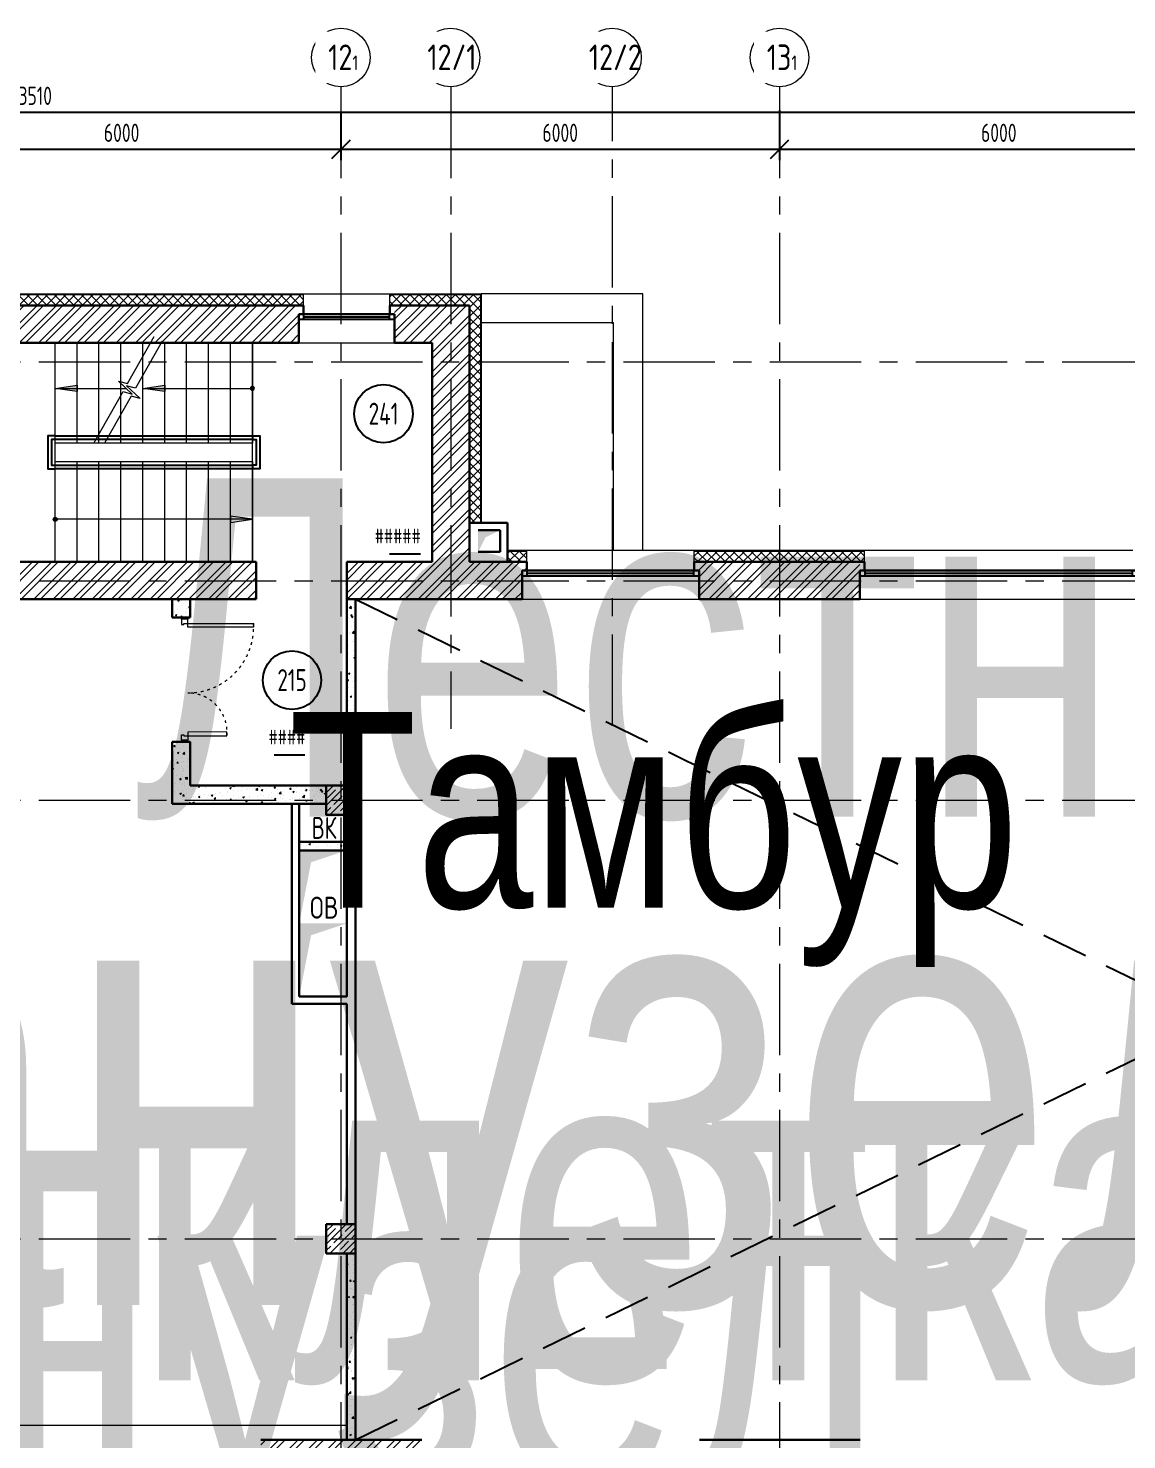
# Model space of a CAD drawing. Header units: millimetres. Extents: x -13407 to 158044, y -108832 to 109387.
# Drawn here: x 25293 to 40321, y 60537 to 79850 of the extents above; entities that cross this region are included whole.
import ezdxf
from ezdxf.enums import TextEntityAlignment as Align

# ---------------------------------------------------------------- set-up
doc = ezdxf.new("R2018")
doc.units = ezdxf.units.MM
for name, pattern in [('ACAD_ISO03W100', [30, 12, -18]), ('CENTER', [2, 1.25, -0.25, 0.25, -0.25]), ('DASHED', [19.05, 12.7, -6.35])]:
    doc.linetypes.add(name, pattern=pattern)
doc.layers.get('Defpoints').update_dxf_attribs({"color": 6})
for name, color, linetype, lineweight in [('АР_Двери', 5, 'Continuous', 18), ('АР_Колонны', 5, 'Continuous', 30), ('АР_Колонны Штрих', 250, 'Continuous', 5), ('АР_Лестницы', 250, 'Continuous', 15), ('АР_Лестницы ограждение', 94, 'Continuous', 25), ('АР_Маркер экспликации', 239, 'Continuous', 13), ('АР_Навесной фасад', 5, 'Continuous', 5), ('АР_Номер помещения', 1, 'Continuous', 25), ('АР_Окна', 4, 'Continuous', 0), ('АР_Окна БЛОК', 250, 'Continuous', 13), ('АР_Оси', 193, 'Continuous', 9), ('АР_Оси размеры', 164, 'Continuous', 9), ('АР_Перегородки газоблок', 165, 'Continuous', 30), ('АР_Перегородки газоблок_Штрих', 165, 'Continuous', 5), ('АР_Подоконники', 163, 'Continuous', 9), ('АР_Помещения_площадь', 19, 'Continuous', 9), ('АР_Сущ Несущая стена', 202, 'Continuous', 30), ('АР_тонкая линия', 250, 'Continuous', 0), ('АР_Утеплитель', 250, 'Continuous', 9), ('АР_Штриховка кирпич', 250, 'Continuous', 9), ('Спринклеры', 7, 'Continuous', 18)]:
    doc.layers.add(name, color=color, linetype=linetype, lineweight=lineweight)
doc.layers.add('АР_Названия помещений', color=124, linetype='Continuous', lineweight=5, plot=False)
doc.layers.add('АР_новое окно', color=160, linetype='Continuous')
doc.layers.add('АР_Отверстия', color=251, linetype='Continuous')
doc.styles.add('ICOCPEUR', font='isocpeur.ttf')
doc.styles.add('ISOCPEUR', font='isocpeur.ttf', dxfattribs={"width": 0.7})
doc.styles.get("Standard").update_dxf_attribs({"font": 'arial.ttf'})
doc.styles.add('ГОСТ 2.304', font='isocpeur.ttf', dxfattribs={"width": 0.7})
doc.dimstyles.new('СПДС', dxfattribs={"dimscale": 100, "dimtxt": 2.5, "dimasz": 2.5, "dimexe": 1.5, "dimexo": 0, "dimgap": 1, "dimtad": 1, "dimdec": 0, "dimrnd": 1, "dimtxsty": 'ГОСТ 2.304', "dimblk": 'OBLIQUE', "dimcen": 2.5, "dimdle": 1.5, "dimadec": 0, "dimazin": 2, "dimtfac": 0.75, "dimtdec": 0, "dimtmove": 1, "dimatfit": 3, "dimfxl": 1, "dimtolj": 1, "dimarcsym": 1})
pattern_1 = [(50, (76865.7, -55313.48), (215.17805, -18.82564), [22.5, -247.5]), (355, (76865.7, -55313.48), (-41.6254, 225.65764), [18, -198]), (100.45144, (76883.63, -55315.05), (173.55265, 206.832), [19.12206, -210.34263]), (46.1842, (76865.7, -55253.48), (320.1724, -49.6558), [33.75, -371.25]), (96.63564, (76892.38, -55257.62), (280.3986, 292.2356), [28.6831, -315.5141]), (351.18416, (76865.7, -55253.5), (280.3986, 292.2356), [27, -297]), (21, (76895.7, -55268.48), (179.07212, -120.78567), [22.5, -247.5]), (326, (76895.7, -55268.48), (72.9946, 217.545), [18, -198]), (71.45144, (76910.62, -55278.55), (252.0667, 96.75935), [19.12206, -210.34263]), (37.5, (76865.7, -55313.48), (3.647957, 99.868156), [0, -195.6, 0, -201, 0, -198.75]), (7.5, (76865.7, -55313.48), (78.92086, 118.32351), [0, -114.6, 0, -191.1, 0, -75.75]), (327.5, (76798.8, -55313.48), (160.14673, -6.76646), [0, -75, 0, -234, 0, -310.5]), (317.5, (76768.8, -55313.48), (174.95585, 30.0315), [0, -97.5, 0, -155.4, 0, -220.5])]
pattern_2 = [(45, (-951809.71, 109113.38), (-132.58252, 132.58252), []), (45, (-951721.32, 109113.38), (-132.58252, 132.58252), [])]

# ---------------------------------------------------------------- blocks, each defined once
blk = doc.blocks.new('*U254')
h = blk.add_hatch(color=256)
h.dxf.hatch_style = 1
edge = h.paths.add_edge_path()
edge.add_arc((0, 0), 27.6, 359.64, 719.64)
h = blk.add_hatch(color=256)
h.dxf.hatch_style = 1
h.paths.add_polyline_path([(1200, -44), (1200, 44), (1500, 0)])
blk.add_line((1500, 0), (0, 0))
blk.add_lwpolyline([(1200, 44), (1200, -44), (1500, 0), (1200, 44)])
blk.add_circle((0, 0), 27.6)
blk = doc.blocks.new('*U255')
h = blk.add_hatch(color=256)
h.dxf.hatch_style = 1
edge = h.paths.add_edge_path()
edge.add_arc((0, 0), 27.6, 359.64, 719.64)
h = blk.add_hatch(color=256)
h.dxf.hatch_style = 1
h.paths.add_polyline_path([(2398, -44), (2398, 44), (2698, 0)])
blk.add_line((2698, 0), (0, 0))
blk.add_lwpolyline([(2398, 44), (2398, -44), (2698, 0), (2398, 44)])
blk.add_circle((0, 0), 27.6)
blk = doc.blocks.new('*U11')
at = {"layer": 'АР_новое окно', "lineweight": 20}
for p, q in [((0, 3800), (-70, 3800)), ((0, 0), (-70, 0))]:
    blk.add_line(p, q, dxfattribs=at)
at = {"layer": 'АР_новое окно'}
for p, q in [((-70, 3800), (-70, 0)), ((-70, 0), (-70, 3800)), ((0, 3730), (-70, 3730)), ((-35, 3730), (-35, 70)), ((0, 3800), (0, 0)), ((0, 70), (-70, 70))]:
    blk.add_line(p, q, dxfattribs=at)
blk = doc.blocks.new('*U172')
at = {"layer": 'АР_новое окно', "lineweight": 20}
for p, q in [((0, 2420), (-70, 2420)), ((0, 0), (-70, 0))]:
    blk.add_line(p, q, dxfattribs=at)
at = {"layer": 'АР_новое окно'}
for p, q in [((-70, 2420), (-70, 0)), ((-70, 0), (-70, 2420)), ((0, 2350), (-70, 2350)), ((-35, 2350), (-35, 70)), ((0, 2420), (0, 0)), ((0, 70), (-70, 70))]:
    blk.add_line(p, q, dxfattribs=at)
blk = doc.blocks.new('*U174')
at = {"layer": 'АР_новое окно', "lineweight": 20}
for p, q in [((0, 1310), (-70, 1310)), ((0, 0), (-70, 0))]:
    blk.add_line(p, q, dxfattribs=at)
at = {"layer": 'АР_новое окно'}
for p, q in [((-70, 1310), (-70, 0)), ((-70, 0), (-70, 1310)), ((0, 1240), (-70, 1240)), ((-35, 1240), (-35, 70)), ((0, 1310), (0, 0)), ((0, 70), (-70, 70))]:
    blk.add_line(p, q, dxfattribs=at)
blk = doc.blocks.new('_Oblique')
at = {"color": 0, "linetype": 'ByBlock', "lineweight": -2}
blk.add_line((-0.5, -0.5), (0.5, 0.5), dxfattribs=at)
blk = doc.blocks.new('*D289')
at = {"layer": 'Defpoints', "color": 0, "ltscale": 100, "transparency": 16777216}
for p in [(29570, 78687), (23570, 78567), (29570, 78194)]:
    blk.add_point(p, dxfattribs=at)
at = {"layer": 'АР_Оси размеры', "color": 0, "lineweight": -2, "ltscale": 100, "transparency": 16777216}
for p, q in [((29570, 78687), (29570, 78044)), ((23570, 78567), (23570, 78044)), ((23420, 78194), (29720, 78194))]:
    blk.add_line(p, q, dxfattribs=at)
at = {"layer": 'АР_Оси размеры', "color": 0, "lineweight": -2, "ltscale": 100, "transparency": 16777216, "xscale": 250, "yscale": 250, "zscale": 250, "rotation": 180}
blk.add_blockref('_Oblique', (23570, 78194), dxfattribs=at)
at = {"layer": 'АР_Оси размеры', "color": 0, "lineweight": -2, "ltscale": 100, "transparency": 16777216, "xscale": 250, "yscale": 250, "zscale": 250}
blk.add_blockref('_Oblique', (29570, 78194), dxfattribs=at)
at = {"layer": 'АР_Оси размеры', "color": 0, "ltscale": 100, "transparency": 16777216, "insert": (26570, 78419), "char_height": 250, "attachment_point": 5, "style": 'ГОСТ 2.304'}
blk.add_mtext('\\A1;6000', dxfattribs=at)
blk = doc.blocks.new('*D290')
at = {"layer": 'Defpoints', "color": 0, "ltscale": 100, "transparency": 16777216}
for p in [(29570, 78655), (35570, 78730), (35570, 78194)]:
    blk.add_point(p, dxfattribs=at)
at = {"layer": 'АР_Оси размеры', "color": 0, "lineweight": -2, "ltscale": 100, "transparency": 16777216}
for p, q in [((29570, 78655), (29570, 78044)), ((35570, 78730), (35570, 78044)), ((29420, 78194), (35720, 78194))]:
    blk.add_line(p, q, dxfattribs=at)
at = {"layer": 'АР_Оси размеры', "color": 0, "lineweight": -2, "ltscale": 100, "transparency": 16777216, "xscale": 250, "yscale": 250, "zscale": 250, "rotation": 180}
blk.add_blockref('_Oblique', (29570, 78194), dxfattribs=at)
at = {"layer": 'АР_Оси размеры', "color": 0, "lineweight": -2, "ltscale": 100, "transparency": 16777216, "xscale": 250, "yscale": 250, "zscale": 250}
blk.add_blockref('_Oblique', (35570, 78194), dxfattribs=at)
at = {"layer": 'АР_Оси размеры', "color": 0, "ltscale": 100, "transparency": 16777216, "insert": (32570, 78419), "char_height": 250, "attachment_point": 5, "style": 'ГОСТ 2.304'}
blk.add_mtext('\\A1;6000', dxfattribs=at)
blk = doc.blocks.new('*D291')
at = {"layer": 'Defpoints', "color": 0, "ltscale": 100, "transparency": 16777216}
for p in [(35570, 78730), (41570, 78767), (41570, 78194)]:
    blk.add_point(p, dxfattribs=at)
at = {"layer": 'АР_Оси размеры', "color": 0, "lineweight": -2, "ltscale": 100, "transparency": 16777216}
for p, q in [((35570, 78730), (35570, 78044)), ((41570, 78767), (41570, 78044)), ((35420, 78194), (41720, 78194))]:
    blk.add_line(p, q, dxfattribs=at)
at = {"layer": 'АР_Оси размеры', "color": 0, "lineweight": -2, "ltscale": 100, "transparency": 16777216, "xscale": 250, "yscale": 250, "zscale": 250, "rotation": 180}
blk.add_blockref('_Oblique', (35570, 78194), dxfattribs=at)
at = {"layer": 'АР_Оси размеры', "color": 0, "lineweight": -2, "ltscale": 100, "transparency": 16777216, "xscale": 250, "yscale": 250, "zscale": 250}
blk.add_blockref('_Oblique', (41570, 78194), dxfattribs=at)
at = {"layer": 'АР_Оси размеры', "color": 0, "ltscale": 100, "transparency": 16777216, "insert": (38570, 78419), "char_height": 250, "attachment_point": 5, "style": 'ГОСТ 2.304'}
blk.add_mtext('\\A1;6000', dxfattribs=at)
blk = doc.blocks.new('*D296')
at = {"layer": 'Defpoints', "color": 0, "ltscale": 100, "transparency": 16777216}
for p in [(-6430, 78700), (57080, 78700), (57080, 78700)]:
    blk.add_point(p, dxfattribs=at)
at = {"layer": 'АР_Оси размеры', "color": 0, "lineweight": -2, "ltscale": 100, "transparency": 16777216}
for p, q in [((-6430, 78700), (-6430, 78850)), ((57080, 78700), (57080, 78850)), ((-6580, 78700), (57230, 78700))]:
    blk.add_line(p, q, dxfattribs=at)
at = {"layer": 'АР_Оси размеры', "color": 0, "lineweight": -2, "ltscale": 100, "transparency": 16777216, "xscale": 250, "yscale": 250, "zscale": 250, "rotation": 180}
blk.add_blockref('_Oblique', (-6430, 78700), dxfattribs=at)
at = {"layer": 'АР_Оси размеры', "color": 0, "lineweight": -2, "ltscale": 100, "transparency": 16777216, "xscale": 250, "yscale": 250, "zscale": 250}
blk.add_blockref('_Oblique', (57080, 78700), dxfattribs=at)
at = {"layer": 'АР_Оси размеры', "color": 0, "ltscale": 100, "transparency": 16777216, "insert": (25325, 78925), "char_height": 250, "attachment_point": 5, "style": 'ГОСТ 2.304'}
blk.add_mtext('\\A1;63510', dxfattribs=at)
blk = doc.blocks.new('*U368')
at = {"layer": 'Defpoints', "color": 7}
blk.add_line((-11445, 1), (-11867, 1), dxfattribs=at)
at = {"layer": 'АР_Номер помещения', "color": 7}
blk.add_circle((-11949, 1922), 400, dxfattribs=at)
at = {"layer": 'Defpoints', "color": 7, "style": 'ISOCPEUR', "width": 0.7}
blk.add_attdef('ПЛОЩАДЬ_ПОМЕЩЕНИЯ', text='', height=200, dxfattribs=at).set_placement((-11440, 248), align=Align.MIDDLE_RIGHT)
at = {"layer": 'Defpoints', "color": 7, "style": 'ISOCPEUR', "width": 0.7, "flags": 1}
blk.add_attdef('КАТЕГОРИЯ', (-499, -2092), '', height=250, dxfattribs=at)
at = {"layer": 'АР_Номер помещения', "color": 7, "style": 'ISOCPEUR', "width": 0.7}
blk.add_attdef('НОМЕР_ПОМЕЩЕНИЯ', text='', height=300, dxfattribs=at).set_placement((-11949, 1922), align=Align.MIDDLE_CENTER)
at = {"layer": 'АР_Помещения_площадь', "color": 7, "lineweight": 30, "width": 0.7, "flags": 104}
blk.add_attdef('ИМЯ_ПОМЕЩЕНИЯ', text='', height=100, dxfattribs=at).set_placement((158, 1217), align=Align.MIDDLE_CENTER)
blk = doc.blocks.new('*U366')
at = {"layer": 'Defpoints', "color": 7, "style": 'ISOCPEUR', "width": 0.7}
blk.add_attdef('ПЛОЩАДЬ_ПОМЕЩЕНИЯ', text='', height=200, dxfattribs=at).set_placement((-10806, 771), align=Align.MIDDLE_RIGHT)
at = {"layer": 'Defpoints', "color": 7, "style": 'ISOCPEUR', "width": 0.7, "flags": 1}
blk.add_attdef('КАТЕГОРИЯ', (-499, -2092), '', height=250, dxfattribs=at)
at = {"layer": 'АР_Номер помещения', "color": 7, "style": 'ISOCPEUR', "width": 0.7}
blk.add_attdef('НОМЕР_ПОМЕЩЕНИЯ', text='', height=300, dxfattribs=at).set_placement((-10977, 1518), align=Align.MIDDLE_CENTER)
at = {"layer": 'АР_Помещения_площадь', "color": 7, "lineweight": 30, "width": 0.7, "flags": 104}
blk.add_attdef('ИМЯ_ПОМЕЩЕНИЯ', text='', height=100, dxfattribs=at).set_placement((158, 1217), align=Align.MIDDLE_CENTER)
blk = doc.blocks.new('*U367')
at = {"layer": 'Defpoints', "color": 7, "style": 'ISOCPEUR', "width": 0.7}
blk.add_attdef('ПЛОЩАДЬ_ПОМЕЩЕНИЯ', text='', height=200, dxfattribs=at).set_placement((-9547, 465), align=Align.MIDDLE_RIGHT)
at = {"layer": 'Defpoints', "color": 7, "style": 'ISOCPEUR', "width": 0.7, "flags": 1}
blk.add_attdef('КАТЕГОРИЯ', (-499, -2092), '', height=250, dxfattribs=at)
at = {"layer": 'АР_Номер помещения', "color": 7, "style": 'ISOCPEUR', "width": 0.7}
blk.add_attdef('НОМЕР_ПОМЕЩЕНИЯ', text='', height=300, dxfattribs=at).set_placement((-10973, 1245), align=Align.MIDDLE_CENTER)
at = {"layer": 'АР_Помещения_площадь', "color": 7, "lineweight": 30, "width": 0.7, "flags": 104}
blk.add_attdef('ИМЯ_ПОМЕЩЕНИЯ', text='', height=100, dxfattribs=at).set_placement((158, 1217), align=Align.MIDDLE_CENTER)
blk = doc.blocks.new('*U375')
at = {"layer": 'Defpoints', "color": 7, "style": 'ISOCPEUR', "width": 0.7}
blk.add_attdef('ПЛОЩАДЬ_ПОМЕЩЕНИЯ', text='', height=200, dxfattribs=at).set_placement((-14940, 650), align=Align.MIDDLE_RIGHT)
at = {"layer": 'Defpoints', "color": 7, "style": 'ISOCPEUR', "width": 0.7, "flags": 1}
blk.add_attdef('КАТЕГОРИЯ', (-499, -2092), '', height=250, dxfattribs=at)
at = {"layer": 'АР_Номер помещения', "color": 7, "style": 'ISOCPEUR', "width": 0.7}
blk.add_attdef('НОМЕР_ПОМЕЩЕНИЯ', text='', height=300, dxfattribs=at).set_placement((-17962, 2523), align=Align.MIDDLE_CENTER)
at = {"layer": 'АР_Помещения_площадь', "color": 7, "lineweight": 30, "width": 0.7, "flags": 104}
blk.add_attdef('ИМЯ_ПОМЕЩЕНИЯ', text='', height=100, dxfattribs=at).set_placement((158, 1217), align=Align.MIDDLE_CENTER)
blk = doc.blocks.new('*U346')
at = {"layer": 'Defpoints', "color": 7}
blk.add_line((-18282, 1914), (-18705, 1914), dxfattribs=at)
at = {"layer": 'АР_Номер помещения', "color": 7}
blk.add_circle((-18459, 2940), 400, dxfattribs=at)
at = {"layer": 'Defpoints', "color": 7, "style": 'ISOCPEUR', "width": 0.7}
blk.add_attdef('ПЛОЩАДЬ_ПОМЕЩЕНИЯ', text='', height=200, dxfattribs=at).set_placement((-18277, 2160), align=Align.MIDDLE_RIGHT)
at = {"layer": 'Defpoints', "color": 7, "style": 'ISOCPEUR', "width": 0.7, "flags": 1}
blk.add_attdef('КАТЕГОРИЯ', (-499, -2092), '', height=250, dxfattribs=at)
at = {"layer": 'АР_Номер помещения', "color": 7, "style": 'ISOCPEUR', "width": 0.7}
blk.add_attdef('НОМЕР_ПОМЕЩЕНИЯ', text='', height=300, dxfattribs=at).set_placement((-18459, 2940), align=Align.MIDDLE_CENTER)
at = {"layer": 'АР_Помещения_площадь', "color": 7, "lineweight": 30, "width": 0.7, "flags": 104}
blk.add_attdef('ИМЯ_ПОМЕЩЕНИЯ', text='', height=100, dxfattribs=at).set_placement((158, 1217), align=Align.MIDDLE_CENTER)
blk = doc.blocks.new('Дверь 1700')
for points in [[(80, 85), (80, 985), (133, 985), (133, 85)], [(1565, 620), (1567, 85), (1620, 85), (1620, 620)]]:
    blk.add_lwpolyline(points, close=True)
at = {"ltscale": 100}
blk.add_lwpolyline([(1620, 85), (1620, 620)], dxfattribs=at)
for points in [[(0, 0), (0, 85), (21, 85), (21, 0), (0, 0)], [(21, 85), (21, 0), (96, 0), (96, 32), (80, 32), (80, 85), (21, 85)], [(1679, 85), (1679, 0), (1604, 0), (1604, 32), (1620, 32), (1620, 85), (1679, 85)], [(1700, 0), (1700, 85), (1679, 85), (1679, 0), (1700, 0)]]:
    blk.add_lwpolyline(points)
at = {"linetype": 'ACAD_ISO03W100', "ltscale": 3}
for centre, radius, start, end in [((130, 84), 902, 0.0681, 93.207), ((1571, 84), 539, 84.7636, 179.866)]:
    blk.add_arc(centre, radius, start, end, dxfattribs=at)

msp = doc.modelspace()

# ---------------------------------------------------------------- hatches: boundary and pattern name
at = {"layer": 'АР_Колонны Штрих', "ltscale": 100}
h = msp.add_hatch(dxfattribs=at)
h.set_pattern_fill('ANSI35', color=256, scale=500)
h.set_pattern_definition([(45, (-927682.16, 109358.67), (-88.388348, 88.388348), []), (45, (-927593.77, 109358.67), (-88.388348, 88.388348), [156.25, -31.25, 0, -31.25])])
h.paths.add_polyline_path([(29769.9, 69487.2), (29369.9, 69487.2), (29369.9, 69087.2), (29769.9, 69087.2)])
h = msp.add_hatch(dxfattribs=at)
h.set_pattern_fill('ANSI35', color=256, scale=500)
h.set_pattern_definition([(45, (-927682.16, 103358.67), (-88.388348, 88.388348), []), (45, (-927593.77, 103358.67), (-88.388348, 88.388348), [156.25, -31.25, 0, -31.25])])
h.paths.add_polyline_path([(29769.9, 63487.2), (29369.9, 63487.2), (29369.9, 63087.2), (29769.9, 63087.2)])
at = {"layer": 'АР_Лестницы'}
h = msp.add_hatch(color=256, dxfattribs=at)
h.dxf.hatch_style = 1
h.paths.add_polyline_path([(25959.9, 74877.9), (25959.9, 74966.5), (25659.9, 74922.2)])
at = {"layer": 'АР_Перегородки газоблок_Штрих', "ltscale": 100}
h = msp.add_hatch(dxfattribs=at)
h.set_pattern_fill('AR-CONC', color=256, scale=30)
h.set_pattern_definition(pattern_1)
h.paths.add_polyline_path([(27509.7, 72037.2), (27259.9, 72037.2), (27259.9, 72027.7), (27509.7, 72037.2), (27509.9, 71787.2), (27509.7, 72037.2), (27259.9, 72027.7), (27259.9, 71787.2), (27509.9, 71787.2)])
h = msp.add_hatch(dxfattribs=at)
h.set_pattern_fill('AR-CONC', color=256, scale=30)
h.set_pattern_definition(pattern_1)
h.paths.add_polyline_path([(29769.7, 72037.2), (29649.7, 72037.2), (29649.7, 72037.2), (29769.7, 72037.2), (29769.7, 70185.4), (29769.7, 72037.2), (29649.7, 72037.2), (29649.9, 69487.2), (29769.9, 69487.2)])
h = msp.add_hatch(dxfattribs=at)
h.set_pattern_fill('AR-CONC', color=256, scale=30)
h.set_pattern_definition(pattern_1)
h.paths.add_polyline_path([(27509.7, 70087.2), (27389.7, 70087.2), (27259.9, 70087.2), (27509.7, 70087.2), (27509.9, 69837.2), (27509.7, 70087.2), (27259.9, 70087.2), (27259.9, 69237.2), (29369.9, 69237.2), (29369.9, 69487.2), (27509.9, 69487.2)])
h = msp.add_hatch(dxfattribs=at)
h.set_pattern_fill('AR-CONC', color=256, scale=30)
h.set_pattern_definition([(50, (-58352.46, -54267.13), (215.17805, -18.82564), [22.5, -247.5]), (355, (-58352.46, -54267.13), (-41.6254, 225.65764), [18, -198]), (100.45144, (-58334.53, -54268.7), (173.55265, 206.832), [19.12206, -210.34263]), (46.1842, (-58352.46, -54207.13), (320.1724, -49.6558), [33.75, -371.25]), (96.63564, (-58325.78, -54211.27), (280.3986, 292.2356), [28.6831, -315.5141]), (351.18416, (-58352.46, -54207.13), (280.3986, 292.2356), [27, -297]), (21, (-58322.46, -54222.13), (179.07212, -120.78567), [22.5, -247.5]), (326, (-58322.46, -54222.13), (72.9946, 217.545), [18, -198]), (71.45144, (-58307.54, -54232.2), (252.0667, 96.75935), [19.12206, -210.34263]), (37.5, (-58352.46, -54267.13), (3.647957, 99.868156), [0, -195.6, 0, -201, 0, -198.75]), (7.5, (-58352.46, -54267.13), (78.92086, 118.32351), [0, -114.6, 0, -191.1, 0, -75.75]), (327.5, (-58419.36, -54267.13), (160.14673, -6.76646), [0, -75, 0, -234, 0, -310.5]), (317.5, (-58449.36, -54267.13), (174.95585, 30.0315), [0, -97.5, 0, -155.4, 0, -220.5])])
h.paths.add_polyline_path([(29369.9, 69487.2), (28999.9, 69487.2), (28999.9, 69367.2), (29369.9, 69367.2)])
h = msp.add_hatch(dxfattribs=at)
h.set_pattern_fill('AR-CONC', color=256, scale=30)
h.set_pattern_definition([(50, (-58072.46, -55034.58), (215.17805, -18.82564), [22.5, -247.5]), (355, (-58072.46, -55034.58), (-41.6254, 225.65764), [18, -198]), (100.45144, (-58054.53, -55036.15), (173.55265, 206.832), [19.12206, -210.34263]), (46.1842, (-58072.46, -54974.58), (320.1724, -49.6558), [33.75, -371.25]), (96.63564, (-58045.78, -54978.7), (280.3986, 292.2356), [28.6831, -315.5141]), (351.18416, (-58072.46, -54974.58), (280.3986, 292.2356), [27, -297]), (21, (-58042.46, -54989.58), (179.07212, -120.78567), [22.5, -247.5]), (326, (-58042.46, -54989.58), (72.9946, 217.545), [18, -198]), (71.45144, (-58027.54, -54999.64), (252.0667, 96.75935), [19.12206, -210.34263]), (37.5, (-58072.46, -55034.58), (3.647957, 99.868156), [0, -195.6, 0, -201, 0, -198.75]), (7.5, (-58072.46, -55034.58), (78.92086, 118.32351), [0, -114.6, 0, -191.1, 0, -75.75]), (327.5, (-58139.36, -55034.58), (160.14673, -6.76646), [0, -75, 0, -234, 0, -310.5]), (317.5, (-58169.36, -55034.58), (174.95585, 30.0315), [0, -97.5, 0, -155.4, 0, -220.5])])
h.paths.add_polyline_path([(29649.9, 68719.8), (28999.9, 68719.8), (28999.9, 68599.8), (29649.9, 68599.8)])
h = msp.add_hatch(dxfattribs=at)
h.set_pattern_fill('AR-CONC', color=256, scale=30)
h.set_pattern_definition(pattern_1)
h.paths.add_polyline_path([(29769.9, 63087.2), (29649.9, 63087.2), (29649.9, 60537.2), (29769.9, 60537.2)])
at = {"layer": 'АР_Утеплитель', "ltscale": 100}
h = msp.add_hatch(dxfattribs=at)
h.set_pattern_fill('ANSI37', color=256, scale=700)
h.set_pattern_definition([(45, (-949310.03, 111949.34), (-61.871843, 61.871843), []), (135, (-949310.03, 111949.34), (-61.871843, -61.871843), [])])
h.paths.add_polyline_path([(29059.9, 76057.2), (23309.9, 76057.2), (23309.9, 72547.2), (22744.9, 72547.2), (22744.9, 72697.2), (23159.9, 72697.2), (23159.9, 76207.2), (29059.9, 76207.2)])
h = msp.add_hatch(dxfattribs=at)
h.set_pattern_fill('ANSI37', color=256, scale=700)
h.set_pattern_definition([(45, (-946255.03, 108439.34), (-61.871843, 61.871843), []), (135, (-946255.03, 108439.34), (-61.871843, -61.871843), [])])
h.paths.add_polyline_path([(31329.9, 73083.7), (31329.9, 76057.2), (30239.9, 76057.2), (30239.9, 76207.2), (31479.9, 76207.2), (31479.9, 73083.7)])
h = msp.add_hatch(dxfattribs=at)
h.set_pattern_fill('ANSI37', color=256, scale=700)
h.set_pattern_definition([(45, (76865.7, -55313.48), (-61.871843, 61.871843), []), (135, (76865.7, -55313.48), (-61.871843, -61.871843), [])])
h.paths.add_polyline_path([(32114.9, 72697.2), (31847.3, 72697.2), (31847.3, 72547.2), (32114.9, 72547.2)])
h = msp.add_hatch(dxfattribs=at)
h.set_pattern_fill('ANSI37', color=256, scale=700)
h.set_pattern_definition([(45, (-941635.03, 108439.34), (-61.871843, 61.871843), []), (135, (-941635.03, 108439.34), (-61.871843, -61.871843), [])])
h.paths.add_polyline_path([(36734.9, 72547.2), (34404.9, 72547.2), (34404.9, 72697.2), (36734.9, 72697.2)])
at = {"layer": 'АР_Штриховка кирпич', "ltscale": 100}
h = msp.add_hatch(dxfattribs=at)
h.set_pattern_fill('ANSI32', color=256, scale=500)
h.set_pattern_definition(pattern_2)
h.paths.add_polyline_path([(28994.9, 76057.2), (23309.9, 76057.2), (23309.9, 72547.2), (22809.9, 72547.2), (22809.9, 72037.2), (28409.9, 72037.2), (28409.9, 72547.2), (23819.9, 72547.2), (23819.9, 75547.2), (28994.9, 75547.2)])
h = msp.add_hatch(dxfattribs=at)
h.set_pattern_fill('ANSI32', color=256, scale=500)
h.set_pattern_definition([(45, (-959812.68, 109113.38), (-132.58252, 132.58252), []), (45, (-959724.3, 109113.38), (-132.58252, 132.58252), [])])
h.paths.add_polyline_path([(32926.9, 73595.1), (32889.8, 73595.1)])
h.paths.add_polyline_path([(32049.9, 72037.2), (32049.9, 72428.3), (32114.9, 72428.3), (32114.9, 72547.2), (31329.9, 72547.2), (31329.9, 76057.2), (30304.9, 76057.2), (30304.9, 75547.2), (30819.9, 75547.2), (30819.9, 72547.2), (29649.9, 72547.2), (29649.9, 72037.2)])
h.paths.add_polyline_path([(34469.9, 72428.3), (34469.9, 72037.2), (36669.9, 72037.2), (36669.9, 72547.2), (34404.9, 72547.2), (34404.9, 72428.3)])
h = msp.add_hatch(dxfattribs=at)
h.set_pattern_fill('ANSI32', color=256, scale=500)
h.set_pattern_definition(pattern_2)
h.paths.add_polyline_path([(30674.9, 60537.2), (28474.9, 60537.2), (28474.9, 59897.2), (30674.9, 59897.2)])
at = {"layer": 'Спринклеры'}
for points in [[(31447.3, 72683.7), (31547.3, 72883.7), (31747.3, 72983.7), (31447.3, 72983.7)], [(28999.9, 67602.1), (29162.4, 68439.6), (29649.9, 68602.1), (28999.9, 68602.1)], [(28999.8, 66602.9), (29162.3, 67440.4), (29649.8, 67602.9), (28999.8, 67602.9)]]:
    msp.add_hatch(color=256, dxfattribs=at).paths.add_polyline_path(points)

# ---------------------------------------------------------------- linework, layer by layer
at = {"linetype": 'DASHED', "ltscale": 50}
for p, q in [((29769.9, 60537.2), (53319.9, 72037.2)), ((29769.9, 72037.2), (53319.9, 60537.2))]:
    msp.add_line(p, q, dxfattribs=at)
at = {"layer": 'АР_Колонны', "ltscale": 100}
for points in [[(29369.9, 69487.2), (29769.9, 69487.2), (29769.9, 69087.2), (29369.9, 69087.2)], [(29369.9, 63487.2), (29769.9, 63487.2), (29769.9, 63087.2), (29369.9, 63087.2)]]:
    msp.add_lwpolyline(points, close=True, dxfattribs=at)
at = {"layer": 'АР_Лестницы', "ltscale": 100}
for p, q in [((25959.9, 74172.2), (25959.9, 75547.2)), ((26259.9, 74172.2), (26259.9, 75547.2)), ((26559.9, 74172.2), (26559.9, 75547.2)), ((26859.9, 74172.2), (26859.9, 75547.2)), ((27159.9, 74172.2), (27159.9, 75547.2)), ((27459.9, 74172.2), (27459.9, 75547.2)), ((27759.9, 74172.2), (27759.9, 75547.2)), ((28059.9, 74172.2), (28059.9, 75547.2)), ((28359.9, 74297.2), (28359.9, 75547.2)), ((25659.9, 73797.2), (25659.9, 74297.2)), ((28359.9, 73797.2), (28359.9, 74297.2)), ((25959.9, 72547.2), (25959.9, 73922.2)), ((26259.9, 72547.2), (26259.9, 73922.2)), ((26559.9, 72547.2), (26559.9, 73922.2)), ((26859.9, 72547.2), (26859.9, 73922.2)), ((27159.9, 72547.2), (27159.9, 73922.2)), ((27459.9, 72547.2), (27459.9, 73922.2)), ((27759.9, 72547.2), (27759.9, 73922.2)), ((28059.9, 72547.2), (28059.9, 73922.2)), ((28359.9, 72547.2), (28359.9, 73797.2))]:
    msp.add_line(p, q, dxfattribs=at)
at = {"layer": 'АР_Лестницы'}
msp.add_line((25659.9, 74922.2), (26631.9, 74922.2), dxfattribs=at)
at = {"layer": 'АР_Лестницы', "ltscale": 100}
for points in [[(25659.9, 75547.2), (28359.9, 75547.2), (28359.9, 74172.2), (25659.9, 74172.2)], [(25659.9, 73922.2), (28359.9, 73922.2), (28359.9, 72547.2), (25659.9, 72547.2)]]:
    msp.add_lwpolyline(points, close=True, dxfattribs=at)
at = {"layer": 'АР_Лестницы', "ltscale": 25}
for points in [[(26189.2, 74172.2), (26589.3, 74879.1), (26713.4, 74844.7), (26526.7, 75022.2), (26650.8, 74987.8), (27015, 75631.3)], [(27126.3, 75568.3), (26762.1, 74924.8), (26638, 74959.2), (26824.7, 74781.7), (26700.6, 74816.1), (26336.1, 74172.2)]]:
    msp.add_lwpolyline(points, dxfattribs=at)
at = {"layer": 'АР_Лестницы'}
msp.add_lwpolyline([(25959.9, 74966.5), (25959.9, 74877.9), (25659.9, 74922.2), (25959.9, 74966.5)], dxfattribs=at)
at = {"layer": 'АР_Лестницы ограждение', "ltscale": 100}
for points in [[(25659.9, 74271.8), (25559.6, 74271.8), (25559.6, 73822.9), (25659.9, 73822.9)], [(25659.9, 74222.5), (25609.6, 74222.5), (25609.6, 73872.2), (25664.4, 73872.2)], [(28359.9, 74272.5), (28359.9, 74222.5), (25659.9, 74222.5)], [(25659.9, 74271.8), (28359.9, 74271.8)], [(28359.9, 74271.8), (28460.2, 74271.8), (28460.2, 73822.9), (28359.9, 73822.9)], [(28359.9, 74222.5), (28410.2, 74222.5), (28410.2, 73872.2), (28359.9, 73872.2)], [(28359.9, 73872.9), (28359.9, 73822.9), (25659.9, 73822.9)], [(25659.9, 73872.2), (28359.9, 73872.2)]]:
    msp.add_lwpolyline(points, dxfattribs=at)
at = {"layer": 'АР_Навесной фасад', "ltscale": 100}
for p, q in [((31479.9, 76207.2), (31479.9, 73083.7)), ((31489.9, 76217.2), (31489.9, 73083.7)), ((31847.3, 72707.2), (32114.9, 72707.2)), ((31847.3, 72697.2), (32114.9, 72697.2)), ((34404.9, 72707.2), (36734.9, 72707.2)), ((34404.9, 72697.2), (36734.9, 72697.2))]:
    msp.add_line(p, q, dxfattribs=at)
for points in [[(23149.9, 76217.2), (31489.9, 76217.2)], [(23159.9, 76207.2), (29059.9, 76207.2)], [(29059.9, 76057.2), (29059.9, 76217.2)], [(30239.9, 76057.2), (30239.9, 76217.2)], [(30239.9, 76207.2), (31479.9, 76207.2)], [(32114.9, 72547.2), (32114.9, 72707.2)], [(32114.9, 72707.2), (34404.9, 72707.2)], [(34404.9, 72547.2), (34404.9, 72707.2)], [(36734.9, 72547.2), (36734.9, 72707.2)], [(36734.9, 72707.2), (40404.9, 72707.2)]]:
    msp.add_lwpolyline(points, dxfattribs=at)
at = {"layer": 'АР_Окна', "lineweight": 15, "ltscale": 100}
for p, q in [((32049.9, 72037.2), (34469.9, 72037.2)), ((36669.9, 72037.2), (40469.9, 72037.2))]:
    msp.add_line(p, q, dxfattribs=at)
at = {"layer": 'АР_Окна БЛОК', "lineweight": 15, "ltscale": 100}
msp.add_line((28994.9, 75547.2), (30304.9, 75547.2), dxfattribs=at)
at = {"layer": 'АР_Оси', "linetype": 'CENTER', "ltscale": 1000}
for p, q in [((29569.9, 79049.7), (29569.9, 23317.3)), ((31074.9, 79049.7), (31074.9, 70262.1)), ((33284.9, 70303.5), (33284.9, 79048.2)), ((35569.9, 79049.7), (35569.9, 23317.3)), ((-12563.8, 75287.2), (70614.6, 75287.2)), ((-12563.8, 72287.2), (70614.6, 72287.2)), ((-12563.8, 69287.2), (70614.6, 69287.2)), ((-12563.8, 69287.2), (70614.6, 69287.2)), ((-12563.8, 63287.2), (70614.6, 63287.2))]:
    msp.add_line(p, q, dxfattribs=at)
at = {"layer": 'АР_Оси', "ltscale": 0.5}
for centre in [(29569.9, 79449.7), (31069.9, 79449.7), (33279.9, 79449.7), (35569.9, 79449.7)]:
    msp.add_circle(centre, 400, dxfattribs=at)
at = {"layer": 'АР_Перегородки газоблок', "ltscale": 100}
for p, q in [((31847.3, 73083.7), (31329.9, 73083.7)), ((31847.3, 73083.7), (31847.3, 72547.2)), ((31747.3, 72983.7), (31447.3, 72983.7)), ((31747.3, 72983.7), (31747.3, 72683.7)), ((31447.3, 72683.7), (31747.3, 72683.7)), ((27259.9, 71787.2), (27259.9, 72037.2)), ((27259.9, 69237.2), (27259.9, 70087.2)), ((29369.9, 69237.2), (27259.9, 69237.2)), ((28899.9, 69237.2), (28899.9, 66502.1)), ((28999.9, 69237.2), (28999.9, 66602.1)), ((29649.9, 69087.2), (29649.9, 67722.1)), ((29649.9, 68719.8), (28999.9, 68719.8)), ((29649.8, 66502.1), (28899.9, 66502.1)), ((29649.9, 63487.2), (29649.8, 66502.1)), ((29649.9, 63087.2), (29649.9, 60537.2))]:
    msp.add_line(p, q, dxfattribs=at)
for points in [[(27509.9, 71787.2), (27509.9, 72037.2)], [(29649.9, 69487.2), (29649.9, 72037.2)], [(29769.9, 69487.2), (29769.9, 72037.2)], [(27509.9, 71787.2), (27259.9, 71787.2)], [(27509.9, 70087.2), (27259.9, 70087.2)], [(27509.9, 69487.2), (27509.9, 70087.2)], [(29369.9, 69487.2), (27509.9, 69487.2)], [(28999.9, 66602.1), (29649.8, 66602.1), (29649.9, 69087.2)], [(29769.9, 69087.2), (29769.9, 63487.2)], [(29649.8, 68599.8), (28999.9, 68599.8)], [(29769.9, 63087.2), (29769.9, 60537.2)]]:
    msp.add_lwpolyline(points, dxfattribs=at)
at = {"layer": 'АР_Подоконники', "ltscale": 100}
msp.add_line((23604.9, 60737.2), (29649.9, 60737.2), dxfattribs=at)
at = {"layer": 'АР_Сущ Несущая стена', "ltscale": 100}
for p, q in [((23309.9, 76057.2), (29059.9, 76057.2)), ((28994.9, 75938.3), (28994.9, 75547.2)), ((28994.9, 75938.3), (29059.9, 75938.3)), ((29059.9, 75938.3), (29059.9, 76057.2)), ((30239.9, 75938.3), (30239.9, 76057.2)), ((30239.9, 75938.3), (30304.9, 75938.3)), ((30304.9, 75938.3), (30304.9, 75547.2)), ((31329.9, 76057.2), (31329.9, 72547.2)), ((23819.9, 75547.2), (28994.9, 75547.2)), ((30304.9, 75547.2), (30819.9, 75547.2)), ((30819.9, 75547.2), (30819.9, 72547.2)), ((23819.9, 72547.2), (28409.9, 72547.2)), ((28409.9, 72547.2), (28409.9, 72037.2)), ((29649.9, 72547.2), (30819.9, 72547.2)), ((29649.9, 72547.2), (29649.9, 72037.2)), ((31329.9, 72547.2), (32114.9, 72547.2)), ((32049.9, 72428.3), (32049.9, 72037.2)), ((32114.9, 72428.3), (32049.9, 72428.3)), ((32114.9, 72428.3), (32114.9, 72547.2)), ((34404.9, 72547.2), (36734.9, 72547.2)), ((34404.9, 72428.3), (34404.9, 72547.2)), ((34404.9, 72428.3), (34469.9, 72428.3)), ((34469.9, 72428.3), (34469.9, 72037.2)), ((36669.9, 72428.3), (36669.9, 72037.2)), ((36669.9, 72428.3), (36734.9, 72428.3)), ((36734.9, 72428.3), (36734.9, 72547.2)), ((22809.9, 72037.2), (28409.9, 72037.2)), ((29649.9, 72037.2), (32049.9, 72037.2)), ((34469.9, 72037.2), (36669.9, 72037.2)), ((28474.9, 60537.2), (30674.9, 60537.2)), ((34474.9, 60537.2), (36674.9, 60537.2))]:
    msp.add_line(p, q, dxfattribs=at)
at = {"layer": 'АР_Сущ Несущая стена', "lineweight": 15, "ltscale": 100}
for p, q in [((28994.9, 75938.3), (30304.9, 75938.3)), ((32114.9, 72428.3), (34469.9, 72428.3)), ((36734.9, 72428.3), (40469.9, 72428.3))]:
    msp.add_line(p, q, dxfattribs=at)
at = {"layer": 'АР_Сущ Несущая стена', "ltscale": 100}
msp.add_lwpolyline([(30239.9, 76057.2), (31329.9, 76057.2)], dxfattribs=at)
at = {"layer": 'АР_тонкая линия', "ltscale": 100}
for points in [[(31847.3, 72707.2), (33698.7, 72707.2), (33698.7, 76217.2), (31489.2, 76217.2), (31488.7, 73083.7)], [(31847.3, 72707.2), (33298.7, 72707.2), (33298.7, 75817.2), (31488.9, 75817.3), (31488.5, 73083.7)]]:
    msp.add_lwpolyline(points, dxfattribs=at)

# ---------------------------------------------------------------- block references
at = {"layer": 'АР_Двери', "rotation": 270}
msp.add_blockref('Дверь 1700', (27389.9, 71787.2), dxfattribs=at)
at = {"layer": 'АР_Лестницы', "ltscale": 100, "xscale": -1}
msp.add_blockref('*U254', (28359.9, 74922.2), dxfattribs=at)
at = {"layer": 'АР_Лестницы', "ltscale": 100}
msp.add_blockref('*U255', (25661.6, 73131.4), dxfattribs=at)
at = {"layer": 'АР_Маркер экспликации'}
ref = msp.add_blockref('*U368', (42101.8, 72654), dxfattribs=at)
ref.add_attrib('НОМЕР_ПОМЕЩЕНИЯ', '241', dxfattribs={"layer": 'АР_Номер помещения', "color": 7, "height": 300, "style": 'ISOCPEUR', "width": 0.7}).set_placement((30152.9, 74575.9), align=Align.MIDDLE_CENTER)
lines = msp.add_mtext('\\W0.8000;Лестничная клетка (Л1)', dxfattribs={"layer": 'АР_Названия помещений', "insert": (26747.6, 73693.1), "char_height": 4628.691, "width": 926.94, "attachment_point": 1})
ref.add_attrib('ИМЯ_ПОМЕЩЕНИЯ', '', (26747.6, 73693.1), dxfattribs={"flags": 104}).embed_mtext(lines)
ref.add_attrib('ПЛОЩАДЬ_ПОМЕЩЕНИЯ', '#####', dxfattribs={"layer": 'Defpoints', "color": 7, "height": 200, "style": 'ISOCPEUR', "width": 0.7}).set_placement((30661.6, 72901.5), align=Align.MIDDLE_RIGHT)
ref = msp.add_blockref('*U346', (47360, 67990.6), dxfattribs=at)
ref.add_attrib('НОМЕР_ПОМЕЩЕНИЯ', '215', dxfattribs={"layer": 'АР_Номер помещения', "color": 7, "height": 300, "style": 'ISOCPEUR', "width": 0.7}).set_placement((28901.3, 70931), align=Align.MIDDLE_CENTER)
lines = msp.add_mtext('\\W0.8000;Тамбур', dxfattribs={"layer": 'АР_Названия помещений', "insert": (28855.4, 70495), "char_height": 2679.264, "width": 926.94, "attachment_point": 1})
ref.add_attrib('ИМЯ_ПОМЕЩЕНИЯ', '', (28855.4, 70495), dxfattribs={"flags": 104}).embed_mtext(lines)
ref.add_attrib('ПЛОЩАДЬ_ПОМЕЩЕНИЯ', '####', dxfattribs={"layer": 'Defpoints', "color": 7, "height": 200, "style": 'ISOCPEUR', "width": 0.7}).set_placement((29082.6, 70150.9), align=Align.MIDDLE_RIGHT)
ref = msp.add_blockref('*U366', (32502.5, 66914), dxfattribs=at)
lines = msp.add_mtext('\\W0.8000;Санузел для мальчиков (основная и старшая школа)', dxfattribs={"layer": 'АР_Названия помещений', "insert": (17385.6, 68515.9), "char_height": 6136.935, "width": 1142.662, "attachment_point": 1})
ref.add_attrib('ИМЯ_ПОМЕЩЕНИЯ', '', (17385.6, 68515.9), dxfattribs={"flags": 104}).embed_mtext(lines)
ref = msp.add_blockref('*U375', (20042.4, 63174.3), dxfattribs=at)
lines = msp.add_mtext('\\W0.8000;Кабинет с рабочим пространством для учителей тип 1 (начальная школа)', dxfattribs={"layer": 'АР_Названия помещений', "insert": (2269.2, 65871), "char_height": 5947.262, "width": 926.94, "attachment_point": 1})
ref.add_attrib('ИМЯ_ПОМЕЩЕНИЯ', '', (2269.2, 65871), dxfattribs={"flags": 104}).embed_mtext(lines)
ref = msp.add_blockref('*U367', (32502.5, 63174.4), dxfattribs=at)
lines = msp.add_mtext('\\W0.8000;Санузел для девочек с комнатой личной гигиены (основная и старшая школа)', dxfattribs={"layer": 'АР_Названия помещений', "insert": (18358.1, 64358.6), "char_height": 4436.895, "width": 926.94, "attachment_point": 1})
ref.add_attrib('ИМЯ_ПОМЕЩЕНИЯ', '', (18358.1, 64358.6), dxfattribs={"flags": 104}).embed_mtext(lines)
at = {"layer": 'АР_новое окно', "xscale": -1, "rotation": 90}
for name, p in [('*U174', (30304.9, 75868.3)), ('*U172', (34469.9, 72358.3)), ('*U11', (40469.9, 72358.3))]:
    msp.add_blockref(name, p, dxfattribs=at)

# ---------------------------------------------------------------- texts
at = {"layer": 'АР_Отверстия', "ltscale": 100, "char_height": 300, "attachment_point": 5, "line_spacing_factor": 0.7, "style": 'ICOCPEUR'}
for s, insert in [('\\A1;{\\W0.7;ВК}', (29339.6, 68908.4)), ('\\A1;{\\W0.8;ОВ}', (29340.8, 67817.4))]:
    msp.add_mtext(s, dxfattribs=dict(at, insert=insert))

# ---------------------------------------------------------------- dimensions: what is measured, and where the dimension line sits
at = {"layer": 'АР_Оси размеры', "ltscale": 100}
for base, p1, p2, picture, middle in [((29569.9, 78194.3), (23569.9, 78567.1), (29569.9, 78686.6), '*D289', (26569.9, 78419.3)), ((35569.9, 78194.3), (29569.9, 78655.5), (35569.9, 78730), '*D290', (32569.9, 78419.3)), ((41569.9, 78194.3), (35569.9, 78730), (41569.9, 78767), '*D291', (38569.9, 78419.3))]:
    dim = msp.add_linear_dim(base=base, p1=p1, p2=p2, dimstyle='СПДС', dxfattribs=at)
    dim.commit()
    dim.dimension.update_dxf_attribs({"geometry": picture, "text_midpoint": middle})

# ---------------------------------------------------------------- next in the draw order: texts
at = {"layer": 'АР_Оси', "char_height": 350, "width": 123.867, "attachment_point": 1, "line_spacing_factor": 1.149209, "style": 'ГОСТ 2.304', "bg_fill": 2}
for s, insert in [('{\\W0.8;12\\H0.57143x;1}', (29395.8, 79627.4)), ('{\\W0.8;12/1}', (30752.2, 79627.4)), ('{\\W0.8;12/2}', (32962.2, 79627.4))]:
    msp.add_mtext(s, dxfattribs=dict(at, insert=insert))
at = {"layer": 'АР_Оси', "ltscale": 0.5, "insert": (35395.8, 79627.4), "char_height": 350, "width": 123.867, "attachment_point": 1, "line_spacing_factor": 1.149209, "style": 'ГОСТ 2.304', "bg_fill": 2}
msp.add_mtext('{\\W0.8;13\\H0.57143x;1}', dxfattribs=at)

# ---------------------------------------------------------------- next in the draw order: dimensions: what is measured, and where the dimension line sits
at = {"layer": 'АР_Оси размеры', "ltscale": 100}
dim = msp.add_linear_dim(base=(57079.9, 78699.7), p1=(-6430.1, 78699.7), p2=(57079.9, 78699.7), dimstyle='СПДС', dxfattribs=at)
dim.commit()
dim.dimension.update_dxf_attribs({"geometry": '*D296', "text_midpoint": (25324.9, 78924.7)})

doc.saveas('drawing.dxf')
